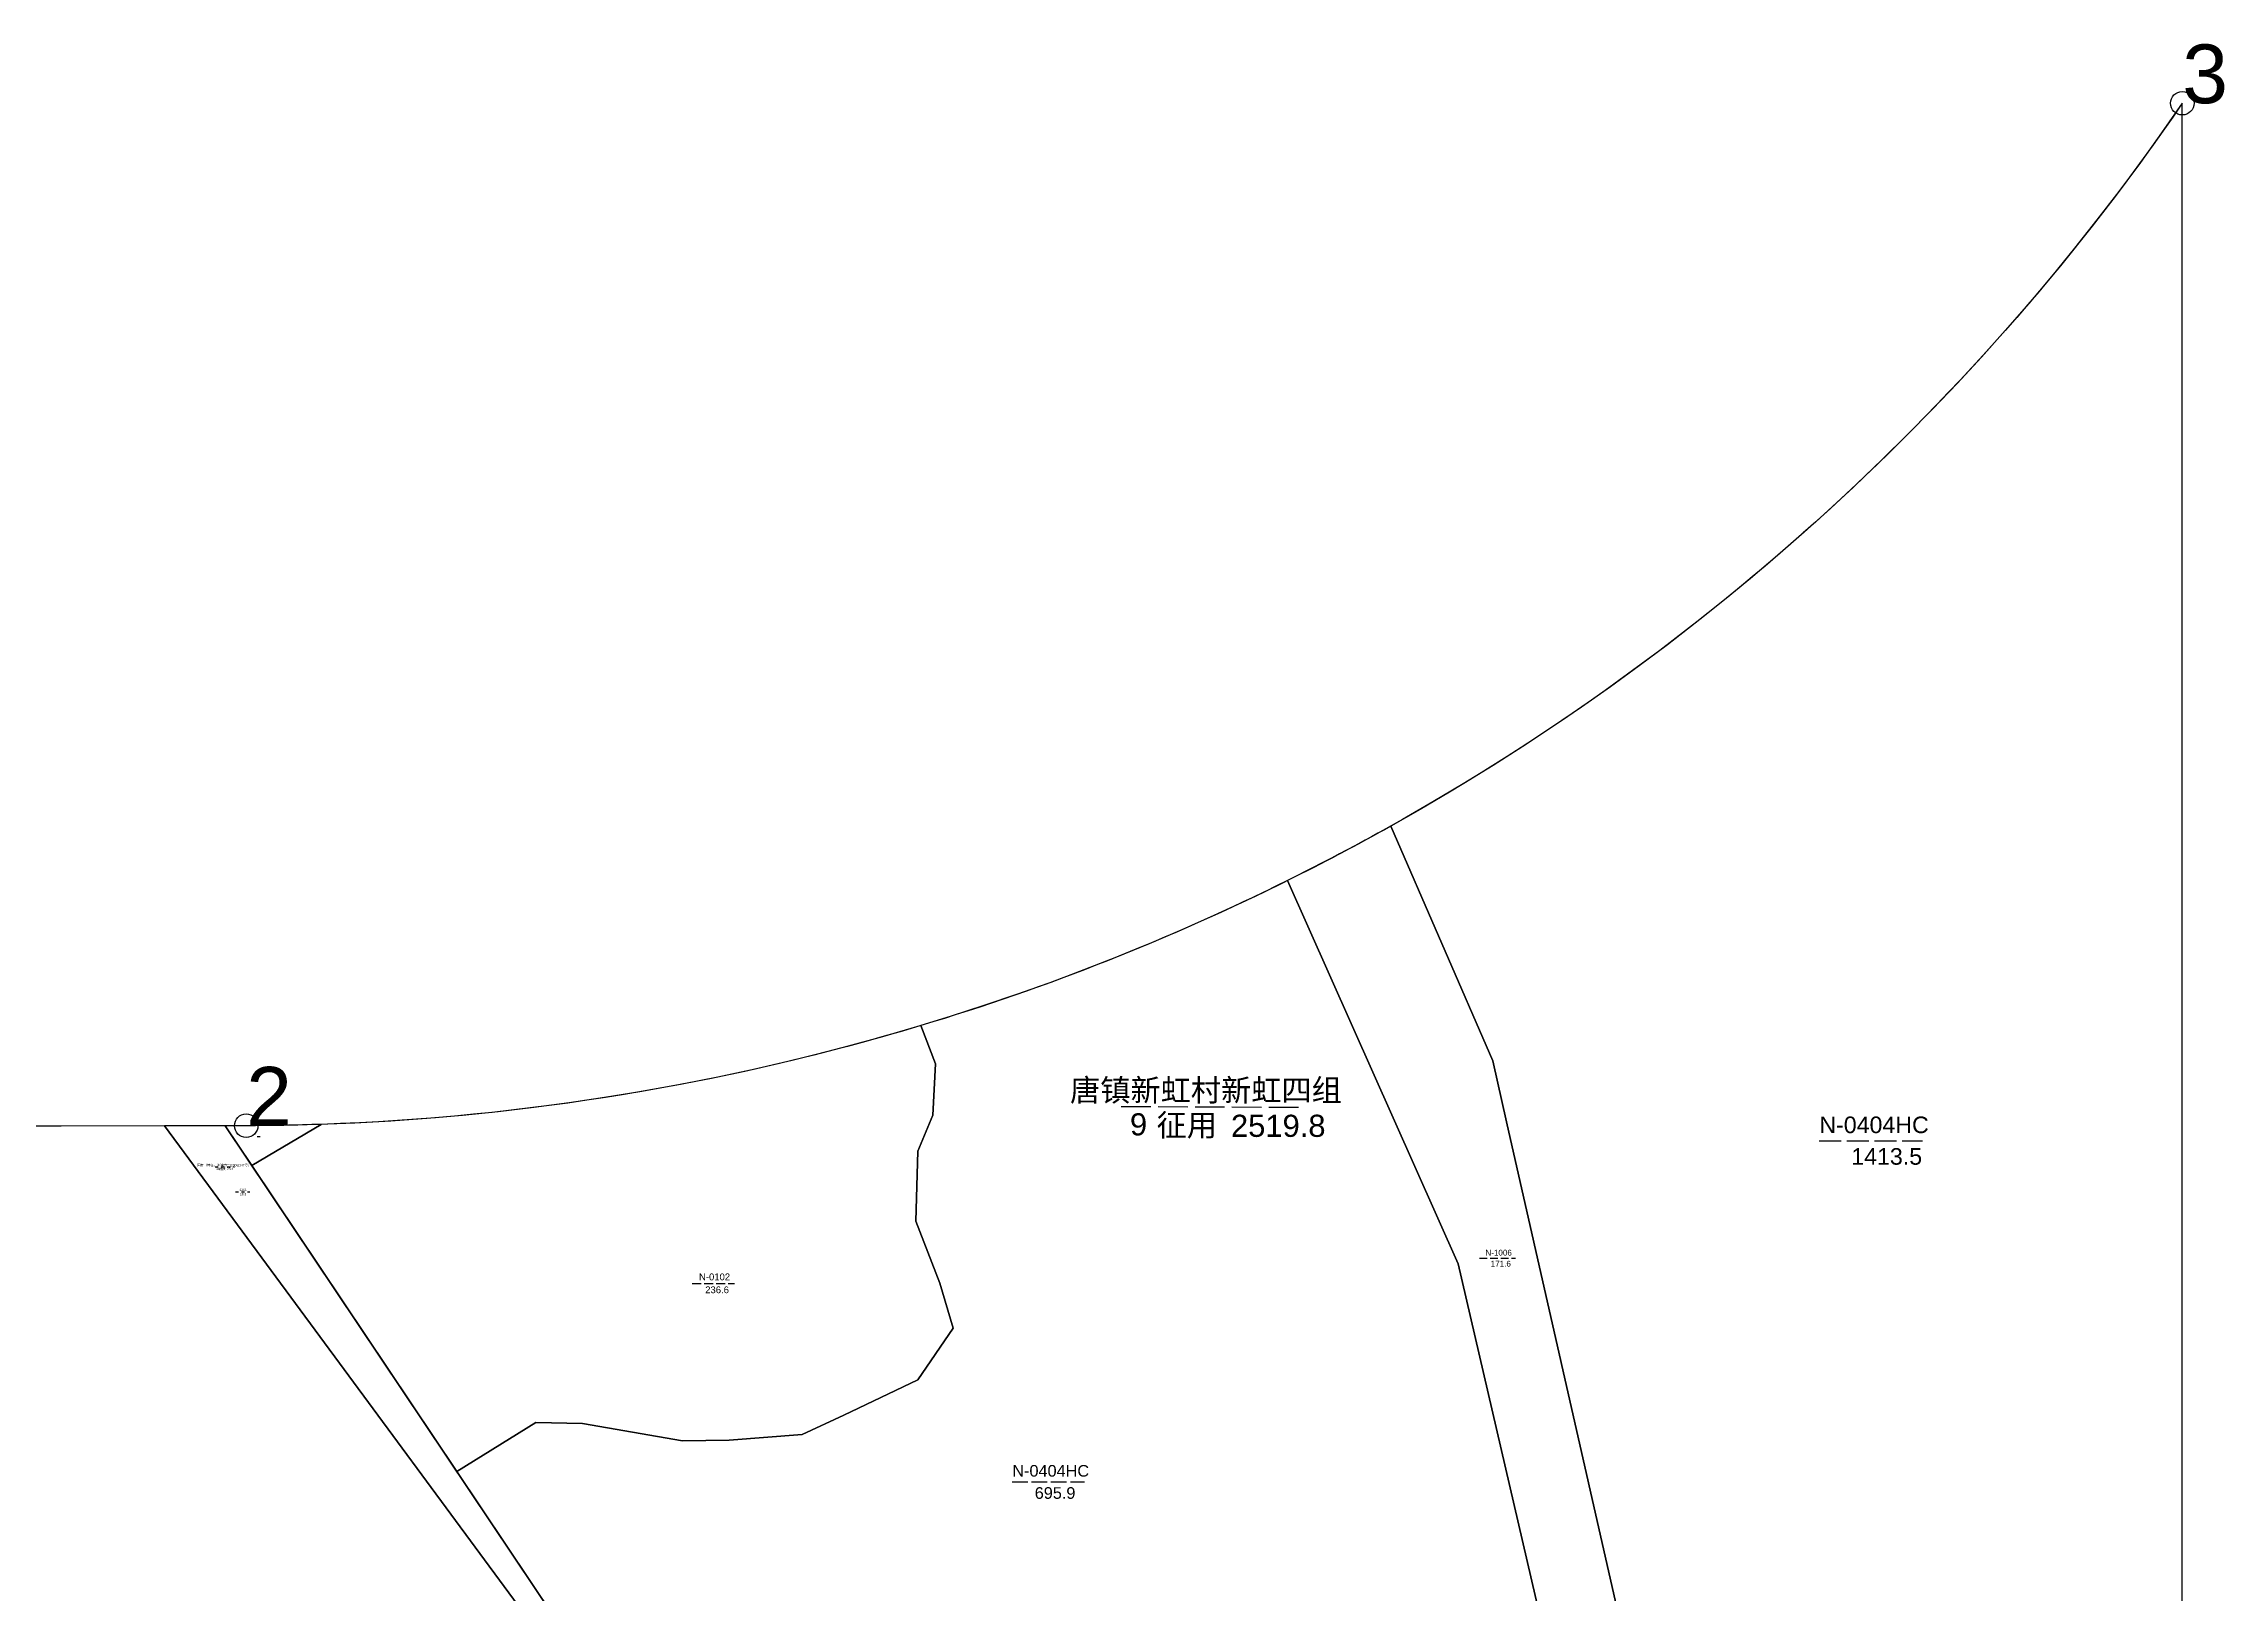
# Model space of a CAD drawing. Header units: metres. Extents: x 15788 to 16056, y 1027 to 1229.
# Drawn here: x 15981.8 to 16055.9, y 1176.1 to 1228.8 of the extents above; entities that cross this region are included whole.
import ezdxf
from ezdxf.enums import TextEntityAlignment as Align

# ---------------------------------------------------------------- set-up
doc = ezdxf.new("R2010")
doc.units = ezdxf.units.M
doc.linetypes.add('XX82', pattern=[5, 4, -1])
for name, color, linetype in [('js_close', 100, 'Continuous'), ('js_jzd', 7, 'Continuous'), ('kc_close', 5, 'Continuous'), ('kc_dw', 2, 'Continuous'), ('kc_gh', 4, 'Continuous'), ('kc_jt', 181, 'Continuous'), ('kc_swl_xz', 140, 'Continuous')]:
    doc.layers.add(name, color=color, linetype=linetype)
doc.styles.add('st_h', font='txt.shx', dxfattribs={"bigfont": 'hztxt.shx'})
doc.styles.get("Standard").update_dxf_attribs({"font": 'arial.ttf'})

# ---------------------------------------------------------------- blocks, each defined once
blk = doc.blocks.new('emap_dw')
at = {"linetype": 'XX82'}
blk.add_line((-18.54, -0.17), (6.21, -0.28), dxfattribs=at)
at = {"flags": 1}
for tag, p in [('街道号', (13.79, 22.59)), ('原宗地号', (16.86, 15.47)), ('勘测序号', (32.57, -2.5)), ('权属', (33.71, -10.75))]:
    blk.add_attdef(tag, p, '', height=3, dxfattribs=at)
at = {"linetype": 'XX82', "flags": 1}
for tag, p in [('所有权人', (20.82, 10.03)), ('地块名称', (24.88, 4.33)), ('所有权宗地号', (23.73, -14.03)), ('地块号', (24.5, -18.84))]:
    blk.add_attdef(tag, p, '', height=3, dxfattribs=at)
blk.add_attdef('单位名', text='', height=3).set_placement((-7.07, 0.54), align=Align.CENTER)
for tag, p in [('单位序号', (-17.37, -4.09)), ('用地类型', (-13.76, -4.19)), ('面积', (-3.68, -4.29))]:
    blk.add_attdef(tag, p, '', height=3)
blk = doc.blocks.new('emap_yt')
at = {"linetype": 'XX82'}
blk.add_line((-8.85, -2.29), (9.84, -2.29), dxfattribs=at)
at = {"style": 'st_h', "flags": 1}
for tag, p in [('用地类型', (10.38, 14.54)), ('单位序号', (10.38, 8.97)), ('规划序号', (11.72, 4.65)), ('勘测类型', (32.53, 3.82)), ('规划用途', (13.17, -0.63)), ('单位名', (33.37, -1.89)), ('原宗地号', (12.74, -5.65)), ('权属', (34.06, -8.15)), ('勘测序号', (12.47, -10.52)), ('新宗地号', (30.96, -14.82))]:
    blk.add_attdef(tag, p, '', height=4.38, dxfattribs=at)
blk.add_attdef('原来用途', text='', height=3).set_placement((1.09, -0.92), align=Align.CENTER)
blk.add_attdef('面积', (-3.03, -6.64), '', height=3)
at = {"linetype": 'XX82', "style": 'st_h', "flags": 1}
blk.add_attdef('街道号', (12.81, -14.59), '', height=4.38, dxfattribs=at)
at = {"linetype": 'XX82', "flags": 1}
for tag, p in [('所有权人', (14.13, -19.59)), ('地块名称', (14.61, -23.59)), ('所有权宗地号', (20.05, -28.7)), ('地块号', (20.37, -33.65))]:
    blk.add_attdef(tag, p, '', height=2.5, dxfattribs=at)

msp = doc.modelspace()

# ---------------------------------------------------------------- linework, layer by layer
at = {"layer": 'js_close', "flags": 128}
msp.add_lwpolyline([(16054.5, 1226.809, -0.24693), (15988.648, 1192.019), (15799.896, 1191.67, 0.230628), (15788.095, 1185.893, -0.08141), (15832.056, 1089.5), (15874.984, 1089.5), (15886.624, 1027.5), (16054.5, 1027.5)], format="xyb", close=True, dxfattribs=at)
at = {"layer": 'js_jzd'}
for centre in [(16054.5, 1226.809), (15988.648, 1192.019)]:
    msp.add_circle(centre, 0.4, dxfattribs=at)
at = {"layer": 'kc_close', "color": 3, "flags": 128}
msp.add_lwpolyline([(15832.056, 1089.5), (15874.984, 1089.5), (15886.624, 1027.5), (16054.5, 1027.5), (16054.5, 1226.809, -0.24693), (15988.648, 1192.019), (15799.896, 1191.67, 0.230628), (15788.095, 1185.893, -0.08141)], format="xyb", close=True, dxfattribs=at)
at = {"layer": 'kc_dw', "flags": 128}
msp.add_lwpolyline([(16054.5, 1226.809, -0.24693), (15988.648, 1192.019), (15987.928, 1192.018), (16000, 1174), (16002.705, 1169.17), (16006.317, 1164.268), (16032.4, 1174), (16032.947, 1172.657), (16033.6, 1172.95), (16047.635, 1136.583), (16054.5, 1119.722)], format="xyb", close=True, dxfattribs=at)
msp.add_lwpolyline([(16054.5, 1114.803), (16054.5, 1118.795), (16047.635, 1136.583), (16032.947, 1172.657), (16008.79, 1161.82), (16008.29, 1161.59), (16006.317, 1164.268), (16005.6, 1164), (16002.705, 1169.17), (15985.873, 1192.014), (15980.001, 1192.003), (15957.71, 1183.24), (15962.48, 1166.86), (15898.787, 1138.426), (15932.523, 1089.437)], dxfattribs=at)
msp.add_lwpolyline([(15987.928, 1192.018), (15985.873, 1192.014), (16002.705, 1169.17), (16000, 1174)], close=True, dxfattribs=at)
at = {"layer": 'kc_gh', "flags": 128}
msp.add_lwpolyline([(16054.5, 1226.809, -0.24693), (15988.648, 1192.019), (15799.896, 1191.67, 0.230628), (15788.095, 1185.893, -0.08141), (15832.056, 1089.5), (15874.984, 1089.5), (15886.624, 1027.5), (16054.5, 1027.5)], format="xyb", close=True, dxfattribs=at)
at = {"layer": 'kc_jt', "flags": 128}
for points in [[(16054.5, 1226.809, -0.115484), (16027.575, 1202.212), (16031.045, 1194.231), (16031.518, 1192.147), (16038.02, 1163.49), (16054.5, 1124.794)], [(16031.518, 1192.147), (16031.045, 1194.231), (16027.575, 1202.212, -0.012389), (16024.07, 1200.362), (16029.873, 1187.325), (16032.927, 1174.133), (16032.412, 1173.97), (16032.947, 1172.657), (16033.6, 1172.95), (16047.635, 1136.583), (16054.5, 1119.722), (16054.5, 1124.794), (16038.02, 1163.49)], [(16029.873, 1187.325), (16024.07, 1200.362, -0.041997), (16011.596, 1195.426), (16012.087, 1194.12), (16012.006, 1192.373), (16011.494, 1191.149), (16011.421, 1188.767), (16012.244, 1186.662), (16012.689, 1185.134), (16011.496, 1183.371), (16008.973, 1182.172), (16007.553, 1181.517), (16005.069, 1181.324), (16003.483, 1181.302), (16000.088, 1181.89), (15998.5, 1181.92), (15995.809, 1180.255), (16000, 1174), (16002.705, 1169.17), (16006.317, 1164.268), (16032.4, 1174), (16032.412, 1173.97), (16032.927, 1174.133)], [(16011.494, 1191.149), (16012.006, 1192.373), (16012.087, 1194.12), (16011.596, 1195.426, -0.06486), (15991.202, 1192.065), (15988.836, 1190.663), (15995.809, 1180.255), (15998.5, 1181.92), (16000.088, 1181.89), (16003.483, 1181.302), (16005.069, 1181.324), (16007.553, 1181.517), (16008.973, 1182.172), (16011.496, 1183.371), (16012.689, 1185.134), (16012.244, 1186.662), (16011.421, 1188.767)], [(15991.202, 1192.065, -0.007983), (15988.648, 1192.019), (15987.928, 1192.018), (15988.836, 1190.663)]]:
    msp.add_lwpolyline(points, format="xyb", close=True, dxfattribs=at)
msp.add_lwpolyline([(16054.5, 1114.803), (16054.5, 1118.795), (16047.635, 1136.583), (16032.947, 1172.657), (16008.79, 1161.82), (16008.29, 1161.59), (16006.317, 1164.268), (16005.6, 1164), (16002.705, 1169.17), (15985.873, 1192.014), (15980.001, 1192.003), (15957.71, 1183.24), (15962.48, 1166.86), (15898.787, 1138.426), (15932.523, 1089.437)], dxfattribs=at)
msp.add_lwpolyline([(15987.928, 1192.018), (15985.873, 1192.014), (16002.705, 1169.17), (16000, 1174)], close=True, dxfattribs=at)
at = {"layer": 'kc_swl_xz', "color": 3, "flags": 128}
msp.add_lwpolyline([(16054.5, 1226.809, -0.24693), (15988.648, 1192.019), (15987.928, 1192.018), (16000, 1174), (16002.705, 1169.17), (16006.317, 1164.268), (16032.4, 1174), (16032.947, 1172.657), (16033.6, 1172.95), (16047.635, 1136.583), (16054.5, 1119.722)], format="xyb", close=True, dxfattribs=at)

# ---------------------------------------------------------------- block references
at = {"layer": 'kc_dw'}
for p, xscale, yscale, zscale, values in [((16023.065, 1192.716), 0.25098869745396, 0.25098869745396, 0.25098869745396, {'单位名': '唐镇新虹村新虹四组', '单位序号': '9', '用地类型': '征用', '面积': '2519.8'}), ((15988.085, 1190.622), 0.02659576665302, 0.02659576665302, 0.02659576665302, {'单位名': '国有（带征，沪浦府土[2006]147号）', '单位序号': '18', '用地类型': '划拨', '面积': '28.3'})]:
    msp.add_blockref('emap_dw', p, dxfattribs=dict(at, xscale=xscale, yscale=yscale, zscale=zscale)).add_auto_attribs(values)
at = {"layer": 'kc_jt'}
for p, xscale, yscale, zscale, values in [((16043.81, 1191.94), 0.1879825463823, 0.1879825463823, 0.1879825463823, {'面积': '1413.5', '原来用途': 'N-0404HC'}), ((15989.086, 1191.664), 0.00743003698131, 0.00743003698131, 0.00743003698131, {'面积': '2.2', '原来用途': 'N-0404HC'}), ((15988.513, 1189.825), 0.02659576665302, 0.02659576665302, 0.02659576665302, {'面积': '28.3', '原来用途': '1201'}), ((16031.174, 1187.662), 0.06550253033875, 0.06550253033875, 0.06550253033875, {'面积': '171.6', '原来用途': 'N-1006'}), ((16004.493, 1186.831), 0.07691521993852, 0.07691521993852, 0.07691521993852, {'面积': '236.6', '原来用途': 'N-0102'}), ((16015.867, 1180.2), 0.13189446734699, 0.13189446734699, 0.13189446734699, {'面积': '695.9', '原来用途': 'N-0404HC'})]:
    msp.add_blockref('emap_yt', p, dxfattribs=dict(at, xscale=xscale, yscale=yscale, zscale=zscale)).add_auto_attribs(values)

# ---------------------------------------------------------------- texts
at = {"layer": 'js_jzd'}
for s, p in [('3', (16054.5, 1226.809)), ('2', (15988.648, 1192.019))]:
    msp.add_text(s, height=2, dxfattribs=at).set_placement(p)

doc.saveas('drawing.dxf')
